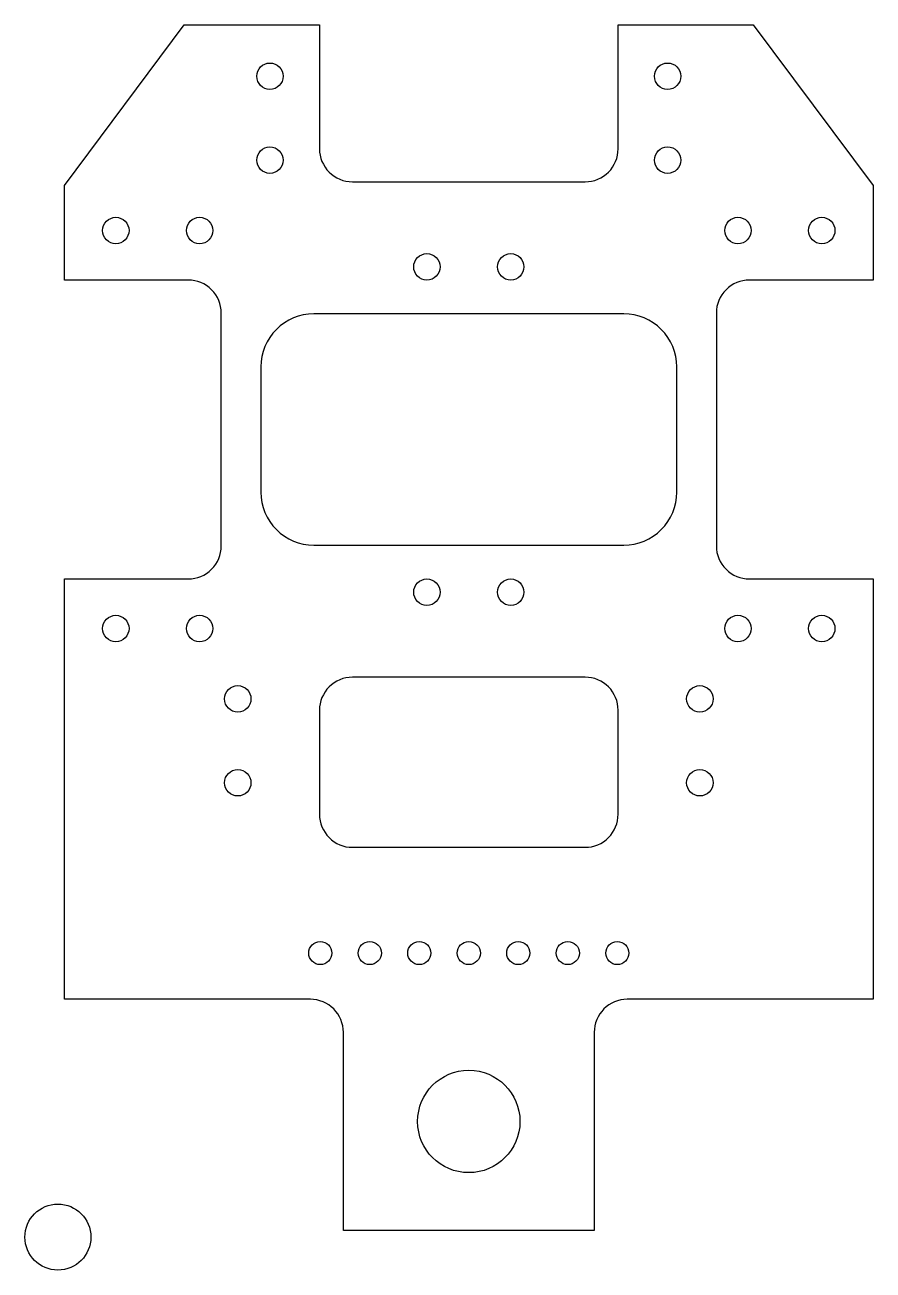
# Model space of a CAD drawing. Header units: millimetres. Extents: x -1 to 24.7, y -1 to 36.7.
import ezdxf

# ---------------------------------------------------------------- set-up
doc = ezdxf.new("R2010")
doc.units = ezdxf.units.MM
doc.layers.get('0').update_dxf_attribs({"linetype": 'CONTINUOUS'})

msp = doc.modelspace()

# ---------------------------------------------------------------- linework, layer by layer
for points in [[(16.975, 36.7), (21.07, 36.7), (24.7, 31.834), (24.7, 28.975), (20.95, 28.975, 0.414214), (19.95, 27.975), (19.95, 20.925, 0.414214), (20.95, 19.925), (24.7, 19.925), (24.7, 7.2), (17.25, 7.2, 0.414214), (16.25, 6.2), (16.25, 0.2), (8.65, 0.2), (8.65, 6.2, 0.414214), (7.65, 7.2), (0.2, 7.2), (0.2, 19.925), (3.95, 19.925, 0.414214), (4.95, 20.925), (4.95, 27.975, 0.414214), (3.95, 28.975), (0.2, 28.975), (0.2, 31.834), (3.83, 36.7), (7.925, 36.7), (7.925, 32.95, 0.414214), (8.925, 31.95), (15.975, 31.95, 0.414214), (16.975, 32.95)], [(6.15, 22.55, 0.414214), (7.75, 20.95), (17.15, 20.95, 0.414214), (18.75, 22.55), (18.75, 26.35, 0.414214), (17.15, 27.95), (7.75, 27.95, 0.414214), (6.15, 26.35)], [(16.975, 12.8), (16.975, 15.95, 0.414214), (15.975, 16.95), (8.925, 16.95, 0.414214), (7.925, 15.95), (7.925, 12.8, 0.414214), (8.925, 11.8), (15.975, 11.8, 0.414214)]]:
    msp.add_lwpolyline(points, format="xyb", close=True)
for centre, radius in [((6.425, 35.145), 0.4), ((18.475, 35.145), 0.4), ((6.425, 32.605), 0.4), ((18.475, 32.605), 0.4), ((1.755, 30.475), 0.4), ((4.295, 30.475), 0.4), ((20.605, 30.475), 0.4), ((23.145, 30.475), 0.4), ((11.18, 29.375), 0.4), ((13.72, 29.375), 0.4), ((11.18, 19.525), 0.4), ((13.72, 19.525), 0.4), ((1.755, 18.425), 0.4), ((4.295, 18.425), 0.4), ((20.605, 18.425), 0.4), ((23.145, 18.425), 0.4), ((5.45, 16.295), 0.4), ((19.45, 16.295), 0.4), ((5.45, 13.755), 0.4), ((19.45, 13.755), 0.4), ((7.95, 8.6), 0.35), ((9.45, 8.6), 0.35), ((10.95, 8.6), 0.35), ((12.45, 8.6), 0.35), ((13.95, 8.6), 0.35), ((15.45, 8.6), 0.35), ((16.95, 8.6), 0.35), ((12.45, 3.5), 1.55), ((0, 0), 1)]:
    msp.add_circle(centre, radius)

doc.saveas('drawing.dxf')
